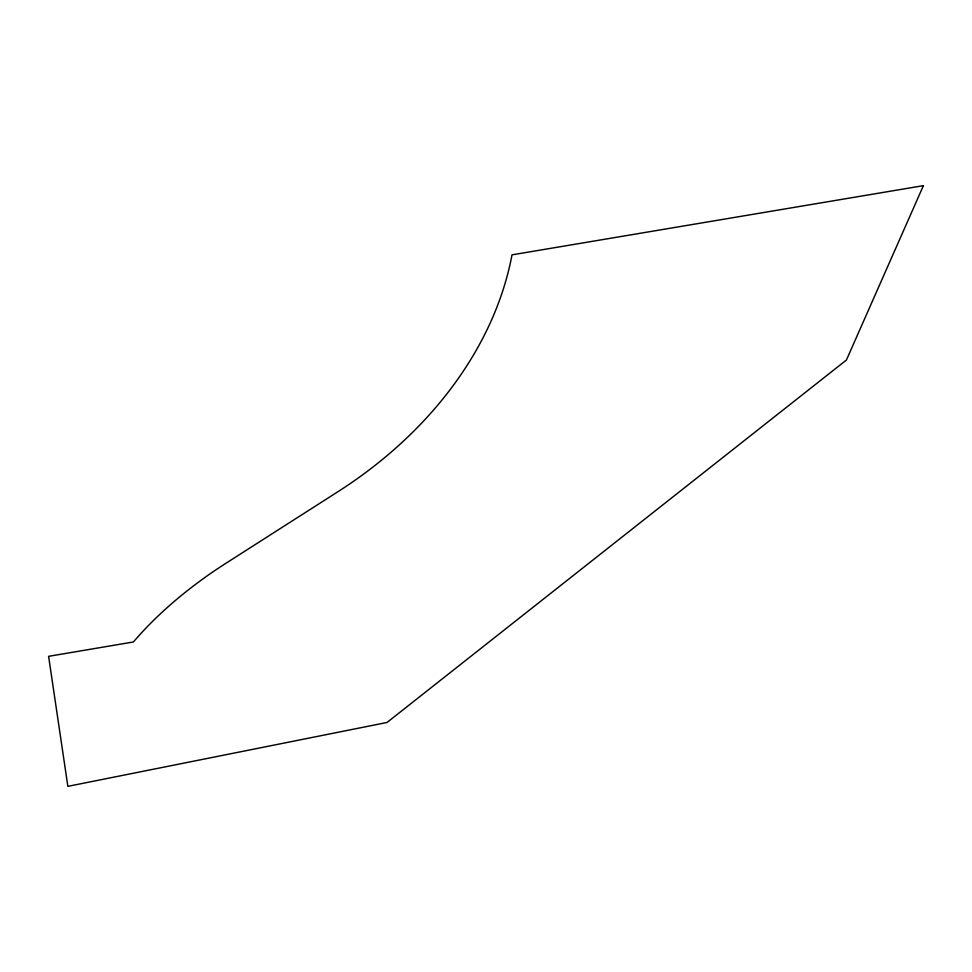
<?xml version="1.0" encoding="UTF-8"?>
<svg xmlns="http://www.w3.org/2000/svg" width="972" height="972" viewBox="0 0 972 972"><rect width="100%" height="100%" fill="white"/><g stroke="black" fill="none" stroke-linecap="round" stroke-linejoin="round"><path stroke-width="1.46" d="M923.4 185.652L846.43 360.017L387.026 722.475L67.858 786.348L48.6 656.331L133.383 641.982A304.224 169.796 -23.6 0 1 226.026 563.213L337.94 491.711A400.063 311.271 -17.1 0 0 512.013 254.846L923.4 185.652"/></g></svg>
